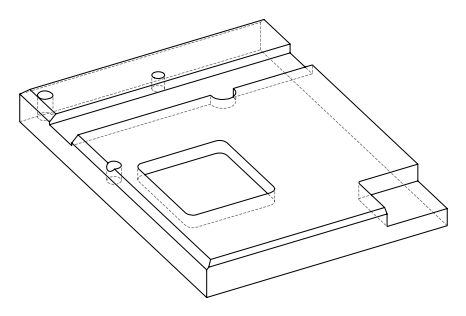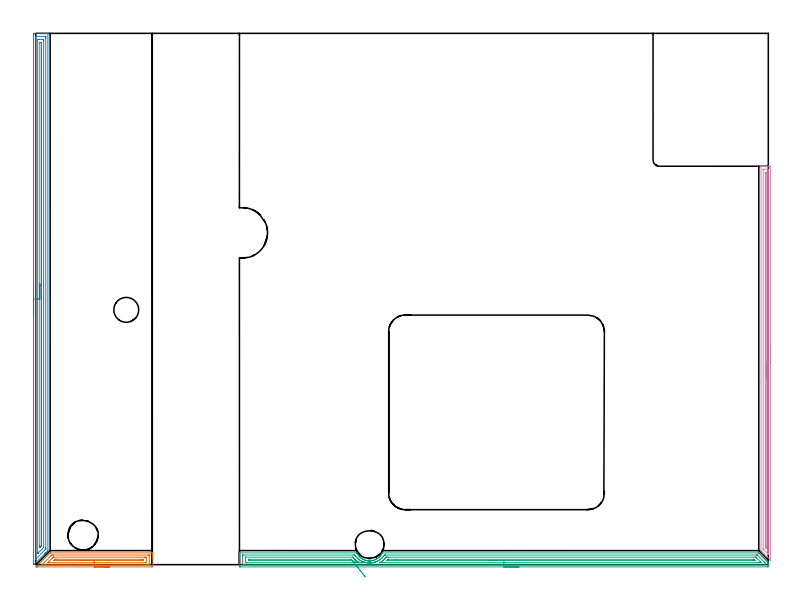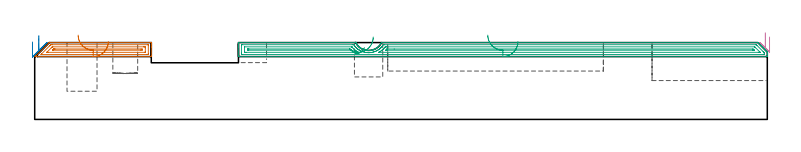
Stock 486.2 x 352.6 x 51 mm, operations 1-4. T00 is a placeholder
(PLAN: 14 operations, 10 tool changes, 117.9 min)
(1 AREA_MILL | FG_CHAMFER_SURFACE | UGT0205_001 | 2.51 min | 3590 mm3)
(2 AREA_MILL_1 | FG_CHAMFER_SURFACE_1 | UGT0205_001 | 11.34 min | 15966 mm3)
(3 AREA_MILL_2 | FG_CHAMFER_SURFACE_2 | UGT0205_001 | 11.29 min | 15425 mm3)
(4 AREA_MILL_3 | FG_CHAMFER_SURFACE_3 | UGT0205_001 | 6.36 min | 5187 mm3)
(5 MILL_CORNER_NOTCH_RECTANGULAR | CORNER_NOTCH_RECTANGULAR | NXT0201_008 | Follow Part, ap 1.5, ae 75% | 64.63 min | 170033 mm3)
(6 MILL_RECTANGULAR_POCKET | POCKET_RECTANGULAR_STRAIGHT | UGT0201_008 | Follow Part, ap 4, ae 75% | 15.81 min | 347135 mm3)
(7 MILL_RECTANGULAR_SLOT | SLOT_RECTANGULAR | UGT0201_020 | Follow Part, ap 12.5, ae 75% | 3.71 min | 272643 mm3)
(8 MILL_BLIND_HOLE_FROM_SOLID_MATERIAL | STEP1POCKET | UGT0201_008 | Spiral | 0.52 min | 10105 mm3)
(9 MILL_BLIND_HOLE_FROM_SOLID_MATERIAL_1 | STEP1POCKET_1 | UGT0201_018 | Spiral | 0.14 min | 6674 mm3)
(10 BORE_BLIND_HOLE | STEP1POCKET | UGT0332_076 | 0.14 min | 0 mm3)
(11 SPOT_DRILL | STEP1POCKET_2 | NXT0321_9005460120000 | 0.05 min | 205 mm3)
(12 DRILL_BLIND_HOLE_INTO_CENTER | STEP1POCKET_2 | NXT0301_128 | 0.1 min | 2279 mm3)
(13 INDEXABLE_INSERT_DRILL_BLIND_HOLE_FROM_SOLID | STEP1POCKET_3 | NXT0302_004 | 0.09 min | 4305 mm3)
(14 MILL_ROUGH_BLIND_HOLE_CONTOUR | STEP1POCKET_2 | NXT0201_013 | Spiral | 1.19 min | 3737 mm3)
(TOOL UGT0205_001 | Chamfer Mill 20 x 3 x 45 deg. | D20 FL50 Z2)
(TOOL NXT0201_008 | ENDMILL 6mm [2P460-0600-NA 1630] | D6 FL26 Z6)
(TOOL UGT0201_008 | End Mill 16 mm | D16 FL32 Z4)
(TOOL UGT0201_020 | End mill 50 mm | D50 FL50 Z4)
(TOOL UGT0201_018 | End mill 30 mm | D30 FL50 Z4)
(TOOL UGT0332_076 | 19.75 mm Rough Boring Bar | D19.75)
(TOOL NXT0321_9005460120000 | NC Spot Drill, 142deg, 12mm, Carbide, Uncoated | D12 PA142 FL30 Z2)
(TOOL NXT0301_128 | Carbide Drill 12mm [861.1-1200-036A1-GP GC34] | D12 PA150 FL37.4 Z2)
(TOOL NXT0302_004 | Index. Insert Drill 16.5mm [880-D1650L20-05] | D16.5 PA176 FL83 Z2)
(TOOL NXT0201_013 | ENDMILL 10mm | D10 FL30 Z4)
(OP 1 AREA_MILL)
G17 G21 G94 G90
T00 M6
G54
G17 G0 G90 X48.85 Y-1.5 S1061 M3
G43 Z61. H0
Z51.7
G94 G1 X48.812 Z50.828 F250.
X48.698 Z49.964
X48.509 Z49.112
X48.247 Z48.28
X47.913 Z47.474
X47.51 Z46.7
X47.042 Z45.964
X46.51 Z45.272
X45.921 Z44.629
X45.278 Z44.04
X44.586 Z43.508
X43.85 Z43.04
X43.076 Z42.637
X42.27 Z42.303
X41.438 Z42.041
X40.586 Z41.852
X39.722 Z41.738
X38.85 Z41.7
X0.372
X0.314 Y-1.496 Z41.702
X0.313 Y-1.495 Z41.703
X0.314 Y-1.485 Z41.713
X0.354 Y-1.445 Z41.753
X0.478 Y-1.32 Z41.876
X0.612 Y-1.188 Z42.011
X0.874 Y-0.926 Z42.274
X9.44 Y7.64 Z50.84
X9.613 Y7.805 Z50.994
X9.832 Y7.8 Z51.
X77.241
X77.39 Y7.805 Z50.995
X77.393 Y7.737 Z50.929
X77.4 Y7.342 Z50.542
Y6.932 Z50.131
Y6.279 Z49.474
Y5.059 Z48.256
Y4.491 Z47.685
Y-0.873 Z42.324
X77.398 Y-1.159 Z42.038
X77.39 Y-1.492 Z41.706
X77.058 Y-1.499 Z41.699
X38.85 Y-1.5 Z41.7
Y-0.086 Z43.114
X4.48 Y-0.085 Z43.115
X4.374 Y-0.083 Z43.117
X4.184 Y-0.077 Z43.123
X4.275 Y0.021 Z43.221
X4.376 Y0.125 Z43.325
X4.48 Y0.231 Z43.431
X9.836 Y5.587 Z48.787
X10.183 Y5.932 Z49.132
X10.535 Y6.279 Z49.479
X10.635 Y6.373 Z49.573
X10.729 Y6.379 Z49.579
X11.516 Y6.385 Z49.585
X11.622 Y6.386 Z49.586
X75.112 Y6.385 Z49.585
X75.325 Y6.381 Z49.581
X75.38 Y6.379 Z49.579
X75.39 Y6.368 Z49.568
X75.395 Y6.335 Z49.535
X75.398 Y6.279 Z49.479
X75.4 Y5.884 Z49.084
X75.399 Y0.521 Z43.721
X75.393 Y0.021 Z43.221
X75.39 Y-0.071 Z43.129
X75.218 Y-0.08 Z43.12
X75.111 Y-0.084 Z43.116
X75.005 Y-0.085 Z43.115
X74.219 Y-0.086 Z43.114
X38.85
Y1.328 Z44.528
X8.944 Y1.329 Z44.529
X8.53 Y1.33 Z44.53
X8.077 Y1.334 Z44.534
X8.051 Y1.335 Z44.535
Y1.344 Z44.544
Y1.35 Z44.55
X8.28 Y1.58 Z44.78
X8.508 Y1.809 Z45.009
X10.959 Y4.26 Z47.46
X11.19 Y4.491 Z47.691
X11.407 Y4.706 Z47.906
X11.622 Y4.916 Z48.116
X11.679 Y4.965 Z48.165
X11.726 Y4.967 Z48.167
X11.828 Y4.969 Z48.169
X12.035 Y4.971 Z48.171
X72.327
X72.741 Y4.97 Z48.17
X73.22 Y4.967 Z48.167
X73.37 Y4.965 Z48.165
X73.39 Y4.671 Z47.871
X73.396 Y4.491 Z47.691
X73.399 Y4.311 Z47.511
Y1.63 Z44.83
X73.394 Y1.448 Z44.648
X73.39 Y1.335 Z44.535
X73.339 Y1.333 Z44.533
X73.22 Y1.331 Z44.531
X72.807 Y1.329 Z44.529
X38.85 Y1.328 Z44.528
Y2.743 Z45.943
X12.475
X12.124 Y2.745 Z45.945
X11.949 Y2.748 Z45.948
X11.915 Y2.75 Z45.95
Y2.755 Z45.955
X11.939 Y2.782 Z45.982
X12.184 Y3.034 Z46.234
X12.433 Y3.284 Z46.484
X12.515 Y3.366 Z46.566
X12.632 Y3.479 Z46.679
X12.684 Y3.526 Z46.726
X12.713 Y3.55 Z46.75
X12.76 Y3.552 Z46.752
X12.964 Y3.555 Z46.755
X13.374 Y3.557 Z46.757
X13.407
X70.582
X71.385 Y3.55 Z46.75
X71.388 Y2.75 Z45.95
X70.502 Y2.743 Z45.943
X38.85
X37.978 Z45.981
X37.114 Z46.095
X36.262 Z46.283
X35.43 Z46.546
X34.624 Z46.88
X33.85 Z47.282
X33.114 Z47.751
X32.422 Z48.282
X31.779 Z48.872
X31.19 Z49.515
X30.658 Z50.207
X30.19 Z50.943
X29.787 Z51.716
X29.453 Z52.522
X29.191 Z53.354
X29.002 Z54.206
X28.888 Z55.071
X28.85 Z55.943
G0 Z61.
M5
M2
(OP 2 AREA_MILL_1)
G17 G21 G94 G90
T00 M6
G54
G17 G0 G90 X-1.5 Y166.3 S1061 M3
G43 Z61. H0
Z51.4
G94 G1 Y166.338 Z50.528 F250.
Y166.452 Z49.664
Y166.641 Z48.812
Y166.903 Z47.98
Y167.237 Z47.174
Y167.64 Z46.4
Y168.108 Z45.664
Y168.64 Z44.972
Y169.229 Z44.329
Y169.872 Z43.74
Y170.564 Z43.208
Y171.3 Z42.74
Y172.074 Z42.337
Y172.88 Z42.003
Y173.712 Z41.741
Y174.564 Z41.552
Y175.428 Z41.438
Y176.3 Z41.4
X-1.499 Y351.973 Z41.401
X-1.496 Y352.385 Z41.402
X-1.492 Y352.59 Z41.405
X-1.092 Y352.6 Z41.806
X5.057 Z47.951
X6.459 Z49.355
X6.813 Z49.708
X7.522 Z50.421
X7.771 Z50.67
X7.937 Y352.598 Z50.83
X8.097 Y352.59 Z50.989
X8.1 Y352.42 Z51.
Y9.567
X8.099 Y9.293 Z50.986
X7.692 Y8.892 Z50.591
X6.878 Y8.077 Z49.776
X6.813 Y8.012 Z49.71
X6.634 Y7.834 Z49.534
X6.579 Y7.779 Z49.479
X5.935 Y7.134 Z48.832
X5.8 Y7. Z48.7
X-1.092 Y0.108 Z41.806
X-1.192 Y0.01 Z41.704
X-1.309 Y0.001 Z41.589
X-1.445 Y0. Z41.454
X-1.493 Y0.003 Z41.407
X-1.496 Y0.18 Z41.404
X-1.5 Y0.596 Z41.4
Y0.627
Y176.3
X-0.086 Z42.814
X-0.085 Y350.185 Z42.815
X-0.081 Y350.566 Z42.819
X-0.079 Y350.583 Z42.821
X-0.059 Y350.59 Z42.841
X0.012 Y350.596 Z42.912
X0.121 Y350.599 Z43.021
X6.406 Y350.6 Z49.306
X6.607 Y350.598 Z49.507
X6.641 Y350.595 Z49.541
X6.673 Y350.591 Z49.573
X6.679 Y350.547 Z49.579
X6.684 Y350.316 Z49.584
X6.685 Y350.185 Z49.585
X6.686 Y349.421 Z49.586
Y11.355
X6.685 Y10.593 Z49.585
X6.682 Y10.461 Z49.582
X6.679 Y10.368 Z49.579
X6.666 Y10.327 Z49.566
X6.631 Y10.289 Z49.531
X6.515 Y10.167 Z49.415
X6.369 Y10.019 Z49.269
X5.935 Y9.585 Z48.835
X0.098 Y3.748 Z42.998
X0.025 Y3.677 Z42.925
X-0.036 Y3.62 Z42.864
X-0.071 Y3.589 Z42.829
X-0.079 Y3.63 Z42.821
X-0.085 Y4.072 Z42.815
Y4.203
X-0.086 Y176.3 Z42.814
X1.328 Z44.228
X1.329 Y348.397 Z44.229
X1.33 Y348.506 Z44.23
X1.332 Y348.56 Z44.232
X1.335 Y348.582 Z44.235
X1.35 Y348.594 Z44.25
X1.543 Y348.596 Z44.443
X2.222 Y348.6 Z45.122
X4.858 Y348.599 Z47.758
X5.057 Y348.595 Z47.957
X5.25 Y348.59 Z48.15
X5.264 Y348.397 Z48.164
X5.268 Y348.182 Z48.168
X5.271 Y347.503 Z48.171
Y347.284
Y11.693
X5.27 Y11.524 Z48.17
X5.268 Y11.44 Z48.168
X5.265 Y11.401 Z48.165
X5.248 Y11.355 Z48.148
X5.154 Y11.256 Z48.054
X5.057 Y11.157 Z47.957
X1.543 Y7.643 Z44.443
X1.476 Y7.578 Z44.376
X1.344 Y7.455 Z44.244
X1.334 Y7.451 Z44.234
X1.332 Y7.461 Z44.232
X1.33 Y7.498 Z44.23
X1.328 Y7.998 Z44.228
Y176.3
X2.743 Z45.643
Y346.471
X2.744 Y346.54 Z45.644
X2.747 Y346.578 Z45.647
X2.75 Y346.59 Z45.65
X2.757 Y346.592 Z45.657
X2.865 Y346.596 Z45.765
X3.309 Y346.6 Z46.209
X3.734 Y346.593 Z46.634
X3.839 Y346.59 Z46.739
X3.851 Y346.583 Z46.751
X3.853 Y346.566 Z46.753
X3.856 Y346.531 Z46.756
X3.857 Y346.453 Z46.757
Y13.47
X3.856 Y13.143 Z46.756
X3.853 Y12.581 Z46.753
X3.85 Y12.418 Z46.75
X3.695 Y12.249 Z46.595
X3.498 Y12.048 Z46.398
X3.3 Y11.849 Z46.2
X3.055 Y11.605 Z45.955
X2.802 Y11.355 Z45.702
X2.786 Y11.346 Z45.686
X2.75 Y11.355 Z45.65
X2.748 Y11.437 Z45.648
X2.744 Y11.921 Z45.644
X2.743 Y12.249 Z45.643
Y12.817
Y176.3
Y177.172 Z45.681
Y178.036 Z45.795
Y178.888 Z45.983
Y179.72 Z46.246
Y180.526 Z46.58
Y181.3 Z46.982
Y182.036 Z47.451
Y182.728 Z47.982
Y183.371 Z48.572
Y183.96 Z49.215
Y184.492 Z49.907
Y184.96 Z50.643
Y185.363 Z51.416
Y185.697 Z52.222
Y185.959 Z53.054
Y186.148 Z53.906
Y186.262 Z54.771
Y186.3 Z55.643
G0 Z61.
M5
M2
(OP 3 AREA_MILL_2)
G17 G21 G94 G90
T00 M6
G54
G17 G0 G90 X320.7 Y-1.5 S1061 M3
G43 Z61. H0
Z51.7
G94 G1 X320.662 Z50.828 F250.
X320.548 Z49.963
X320.359 Z49.112
X320.097 Z48.28
X319.763 Z47.474
X319.36 Z46.7
X318.892 Z45.964
X318.36 Z45.272
X317.771 Z44.629
X317.128 Z44.04
X316.436 Z43.508
X315.7 Z43.04
X314.926 Z42.637
X314.12 Z42.303
X313.288 Z42.041
X312.437 Z41.852
X311.572 Z41.738
X310.7 Z41.7
X135.804
X135.534 Y-1.497 Z41.702
X135.21 Y-1.492 Z41.706
X135.2 Y-1.162 Z42.035
Y4.491 Z47.685
Y5.069 Z48.266
Y5.385 Z48.581
Y5.963 Z49.16
Y6.279 Z49.474
Y6.91 Z50.11
Y7.357 Z50.557
X135.206 Y7.739 Z50.931
X135.21 Y7.805 Z50.995
X135.354 Y7.8 Z51.
X212.551
X213.141 Y7.809 Z50.99
X213.23 Y7.636 Z50.834
X213.239 Y7.62 Z50.819
X213.269 Y7.565 Z50.764
X213.405 Y7.312 Z50.512
X213.436 Y7.259 Z50.458
X213.487 Y7.173 Z50.37
X213.526 Y7.106 Z50.304
X213.662 Y6.872 Z50.071
X213.703 Y6.806 Z50.005
X213.994 Y6.39 Z49.589
X214.031 Y6.342 Z49.54
X214.079 Y6.279 Z49.476
X214.141 Y6.196 Z49.396
X214.303 Y5.983 Z49.182
X214.329 Y5.953 Z49.151
X214.432 Y5.832 Z49.028
X214.597 Y5.634 Z48.834
X215.123 Y5.095 Z48.294
X215.221 Y5.003 Z48.202
X215.304 Y4.925 Z48.124
X215.491 Y4.758 Z47.958
X215.667 Y4.617 Z47.817
X215.843 Y4.477 Z47.675
X215.975 Y4.377 Z47.576
X216.204 Y4.207 Z47.405
X216.385 Y4.085 Z47.283
X216.828 Y3.811 Z47.01
X217.006 Y3.712 Z46.911
X217.279 Y3.56 Z46.757
X217.773 Y3.318 Z46.516
X217.972 Y3.232 Z46.431
X218.036 Y3.207 Z46.405
X218.173 Y3.153 Z46.35
X218.344 Y3.093 Z46.288
X218.531 Y3.025 Z46.224
X218.618 Y2.994 Z46.193
X219.067 Y2.855 Z46.055
X219.236 Y2.813 Z46.012
X219.513 Y2.743 Z45.942
X219.961 Y2.652 Z45.85
X220.407 Y2.585 Z45.781
X220.575 Y2.569 Z45.762
X220.717 Y2.555 Z45.747
X220.855 Y2.54 Z45.734
X220.987 Y2.531 Z45.727
X221.048 Y2.527 Z45.723
X221.187 Y2.519 Z45.713
X221.349 Y2.507 Z45.707
X221.413 Y2.504 Z45.702
X221.749 Y2.505 Z45.701
X221.946 Y2.514 Z45.711
X222.054 Y2.522 Z45.712
X222.196 Y2.527 Z45.722
X222.451 Y2.547 Z45.747
X222.643 Y2.563 Z45.763
X223.091 Y2.624 Z45.824
X223.278 Y2.66 Z45.858
X223.37 Y2.677 Z45.876
X223.537 Y2.708 Z45.907
X223.613 Y2.726 Z45.925
X223.985 Y2.816 Z46.012
X224.144 Y2.863 Z46.057
X224.36 Y2.923 Z46.123
X224.431 Y2.944 Z46.143
X224.59 Y3. Z46.197
X224.88 Y3.1 Z46.299
X225.325 Y3.274 Z46.472
X225.383 Y3.299 Z46.497
X225.427 Y3.318 Z46.516
X225.826 Y3.512 Z46.71
X226.219 Y3.72 Z46.917
X226.375 Y3.815 Z47.01
X226.51 Y3.895 Z47.092
X226.612 Y3.956 Z47.154
X226.997 Y4.206 Z47.405
X227.113 Y4.291 Z47.489
X227.365 Y4.491 Z47.688
X227.565 Y4.649 Z47.847
X228.007 Y5.024 Z48.222
X228.072 Y5.087 Z48.285
X228.081 Y5.095 Z48.293
X228.498 Y5.53 Z48.73
X228.606 Y5.651 Z48.849
X228.766 Y5.832 Z49.026
X228.903 Y5.985 Z49.181
X229.346 Y6.612 Z49.81
X229.425 Y6.726 Z49.922
X229.498 Y6.828 Z50.026
X229.529 Y6.871 Z50.071
X229.795 Y7.301 Z50.501
X229.965 Y7.62 Z50.82
X230.06 Y7.801 Z50.999
X479.799 Y7.8 Z51.
X479.887 Y7.803 Z50.996
X479.973 Y7.729 Z50.925
X480.083 Y7.62 Z50.815
X480.242 Y7.459 Z50.657
X480.367 Y7.334 Z50.532
X480.53 Y7.173 Z50.368
X481.135 Y6.565 Z49.765
X481.423 Y6.279 Z49.474
X481.581 Y6.12 Z49.318
X481.711 Y5.99 Z49.188
X481.87 Y5.832 Z49.027
X482.027 Y5.674 Z48.872
X482.158 Y5.543 Z48.74
X482.317 Y5.385 Z48.58
X482.473 Y5.228 Z48.426
X482.606 Y5.095 Z48.293
X482.764 Y4.938 Z48.133
X482.919 Y4.782 Z47.98
X483.05 Y4.651 Z47.849
X483.211 Y4.491 Z47.686
X483.365 Y4.336 Z47.533
X483.502 Y4.199 Z47.397
X483.658 Y4.044 Z47.239
X483.812 Y3.889 Z47.087
X483.95 Y3.751 Z46.949
X484.105 Y3.597 Z46.792
X484.258 Y3.443 Z46.641
X484.398 Y3.303 Z46.501
X484.552 Y3.15 Z46.345
X484.704 Y2.997 Z46.195
X484.846 Y2.856 Z46.053
X484.999 Y2.703 Z45.898
X485.15 Y2.551 Z45.749
X485.293 Y2.408 Z45.605
X485.446 Y2.256 Z45.451
X485.596 Y2.105 Z45.303
X485.741 Y1.96 Z45.158
X485.893 Y1.809 Z45.004
X486.042 Y1.659 Z44.856
X486.192 Y1.509 Z44.706
X486.197 Y1.501 Z44.698
X486.2 Y1.494 Z44.691
Y1.428 Z44.627
Y0.652 Z43.852
Y0.021 Z43.216
Y-1.188 Z42.009
X486.198 Y-1.491 Z41.705
X485.729 Y-1.5 Z41.7
X310.7
Y-0.086 Z43.114
X137.588
X137.482 Y-0.085 Z43.115
X137.269 Y-0.081 Z43.119
X137.215 Y-0.079 Z43.121
X137.21 Y-0.067 Z43.133
X137.205 Y-0.034 Z43.166
X137.202 Y0.021 Z43.221
X137.2 Y0.41 Z43.61
Y0.915 Z44.115
X137.201 Y5.773 Z48.973
X137.208 Y6.279 Z49.479
X137.21 Y6.37 Z49.57
X137.376 Y6.379 Z49.579
X137.484 Y6.384 Z49.584
X137.588 Y6.385 Z49.585
X210.759 Y6.386 Z49.586
X211.547 Y6.384 Z49.584
X211.652 Y6.382 Z49.582
X211.752 Y6.379 Z49.579
X211.834 Y6.279 Z49.479
X212.306 Y5.623 Z48.823
X212.488 Y5.385 Z48.585
X212.544 Y5.313 Z48.513
X212.926 Y4.87 Z48.07
X213.288 Y4.491 Z47.691
X213.436 Y4.341 Z47.541
X213.823 Y3.981 Z47.181
X214.276 Y3.597 Z46.797
X214.329 Y3.554 Z46.754
X214.512 Y3.413 Z46.613
X215.068 Y3.029 Z46.229
X215.221 Y2.928 Z46.128
X215.307 Y2.875 Z46.075
X215.599 Y2.703 Z45.903
X216.113 Y2.418 Z45.618
X216.674 Y2.141 Z45.341
X217.006 Y2.001 Z45.201
X217.511 Y1.809 Z45.009
X217.898 Y1.679 Z44.879
X218.087 Y1.619 Z44.819
X218.79 Y1.431 Z44.631
X219.271 Y1.327 Z44.527
X219.683 Y1.254 Z44.454
X219.84 Y1.23 Z44.43
X220.455 Y1.154 Z44.354
X220.575 Y1.144 Z44.344
X221.284 Y1.099 Z44.299
X221.467 Y1.096 Z44.296
X221.826 Y1.097 Z44.297
X222.164 Y1.111 Z44.311
X222.359 Y1.122 Z44.322
X222.99 Y1.178 Z44.378
X223.252 Y1.213 Z44.413
X223.765 Y1.295 Z44.495
X224.144 Y1.367 Z44.567
X224.5 Y1.452 Z44.652
X225.036 Y1.598 Z44.798
X225.2 Y1.645 Z44.845
X225.696 Y1.809 Z45.009
X225.893 Y1.881 Z45.081
X225.929 Y1.895 Z45.095
X226.499 Y2.131 Z45.331
X226.821 Y2.287 Z45.487
X227.097 Y2.426 Z45.626
X227.612 Y2.703 Z45.903
X227.691 Y2.748 Z45.948
X227.713 Y2.762 Z45.962
X228.22 Y3.089 Z46.289
X228.606 Y3.358 Z46.558
X228.742 Y3.461 Z46.661
X228.914 Y3.597 Z46.797
X229.233 Y3.862 Z47.062
X229.498 Y4.089 Z47.289
X229.706 Y4.283 Z47.483
X229.911 Y4.491 Z47.691
X230.145 Y4.737 Z47.937
X230.39 Y5.004 Z48.204
X230.566 Y5.209 Z48.409
X230.705 Y5.385 Z48.585
X230.948 Y5.72 Z48.92
X231.412 Y6.368 Z49.568
X231.749 Y6.379 Z49.579
X231.962 Y6.384 Z49.584
X232.069 Y6.385 Z49.585
X478.458
X478.564 Y6.383 Z49.583
X478.776 Y6.379 Z49.579
X478.87 Y6.369 Z49.569
X478.902 Y6.34 Z49.54
X478.968 Y6.279 Z49.479
X479.35 Y5.9 Z49.1
X483.441 Y1.809 Z45.009
X483.812 Y1.436 Z44.636
X484.065 Y1.173 Z44.373
X484.19 Y1.042 Z44.242
X484.193 Y0.915 Z44.115
X484.198 Y0.528 Z43.728
X484.192 Y0.021 Z43.221
X484.19 Y-0.07 Z43.13
X484.024 Y-0.079 Z43.121
X483.916 Y-0.084 Z43.116
X483.812 Y-0.085 Z43.115
X310.7 Y-0.086 Z43.114
Y1.328 Z44.528
X228.55 Y1.329 Z44.529
X228.456 Y1.331 Z44.531
X228.406 Y1.334 Z44.534
X228.403 Y1.335 Z44.535
X228.419 Y1.346 Z44.546
X228.476 Y1.382 Z44.582
X228.828 Y1.586 Z44.786
X229.203 Y1.809 Z45.009
X229.385 Y1.923 Z45.123
X229.498 Y1.996 Z45.196
X229.915 Y2.285 Z45.485
X230.39 Y2.64 Z45.84
X230.426 Y2.668 Z45.868
X230.468 Y2.703 Z45.903
X230.908 Y3.078 Z46.278
X231.283 Y3.407 Z46.607
X231.379 Y3.5 Z46.7
X231.474 Y3.597 Z46.797
X231.813 Y3.96 Z47.16
X232.175 Y4.351 Z47.551
X232.24 Y4.426 Z47.626
X232.293 Y4.491 Z47.691
X232.634 Y4.925 Z48.125
X232.661 Y4.958 Z48.158
X232.709 Y4.964 Z48.164
X232.828 Y4.967 Z48.167
X233.067 Y4.97 Z48.17
X233.48 Y4.971 Z48.171
X233.96
X477.565
X477.725 Y4.97 Z48.17
X477.783 Y4.967 Z48.167
X477.813 Y4.965 Z48.165
X477.837 Y4.952 Z48.152
X477.932 Y4.861 Z48.061
X478.309 Y4.491 Z47.691
X478.458 Y4.343 Z47.543
X480.992 Y1.809 Z45.009
X481.135 Y1.666 Z44.866
X481.374 Y1.422 Z44.622
X481.432 Y1.36 Z44.56
X481.453 Y1.336 Z44.536
X481.447 Y1.334 Z44.534
X481.393 Y1.332 Z44.532
X481.135 Y1.33 Z44.53
X480.722 Y1.329 Z44.529
X480.242 Y1.328 Z44.528
X310.7
Y2.743 Z45.943
X233.92
X233.166 Y2.748 Z45.948
X233.103 Y2.749 Z45.949
X233.095 Y2.752 Z45.952
X233.106 Y2.767 Z45.967
X233.167 Y2.836 Z46.036
X233.487 Y3.177 Z46.377
X233.786 Y3.502 Z46.702
X233.82 Y3.534 Z46.734
X233.838 Y3.55 Z46.75
X233.859 Y3.552 Z46.752
X233.96 Y3.556 Z46.756
X238.577 Y3.557 Z46.757
X476.713
X476.714 Y3.556 Z46.756
X477.565 Y2.78 Z45.98
X477.576 Y2.763 Z45.963
X477.565 Y2.75 Z45.95
X477.521 Y2.748 Z45.948
X476.713 Y2.743 Z45.943
X476.673
X310.7
X309.828 Z45.981
X308.964 Z46.095
X308.112 Z46.283
X307.28 Z46.546
X306.474 Z46.88
X305.7 Z47.282
X304.964 Z47.751
X304.272 Z48.282
X303.629 Z48.872
X303.04 Z49.515
X302.509 Z50.207
X302.04 Z50.943
X301.637 Z51.716
X301.303 Z52.522
X301.041 Z53.354
X300.852 Z54.206
X300.738 Z55.071
X300.7 Z55.943
G0 Z61.
X224.651 Y1.482
Z54.683
G1 X224.626 Y1.481 Z53.811
X224.525 Y1.48 Z52.944
X224.348 Y1.477 Z52.09
X224.098 Y1.473 Z51.254
X223.777 Y1.469 Z50.443
X223.385 Y1.463 Z49.663
X222.928 Y1.456 Z48.921
X222.407 Y1.448 Z48.221
X221.827 Y1.44 Z47.569
X221.193 Y1.43 Z46.97
X220.509 Y1.42 Z46.429
X219.78 Y1.409 Z45.949
X219.013 Y1.398 Z45.535
X218.212 Y1.386 Z45.189
X217.384 Y1.374 Z44.915
X216.535 Y1.361 Z44.713
X215.672 Y1.348 Z44.586
X214.801 Y1.335 Z44.535
X214.551 Y1.332 Z44.532
X214.329 Y1.33 Z44.53
X213.916 Y1.329 Z44.529
X213.436 Y1.328 Z44.528
X140.265 Y1.329 Z44.529
X139.851 Y1.33 Z44.53
X139.373 Y1.333 Z44.533
X139.223 Y1.335 Z44.535
X139.209 Y1.636 Z44.836
X139.203 Y1.809 Z45.009
X139.201 Y1.982 Z45.182
Y4.664 Z47.864
X139.205 Y4.838 Z48.038
X139.21 Y4.952 Z48.152
X139.216 Y4.966 Z48.166
X139.225 Y4.968 Z48.168
X139.253 Y4.97 Z48.17
X139.373 Y4.971 Z48.171
X210.346
X210.45 Y4.97 Z48.17
X210.5 Y4.967 Z48.167
X210.521 Y4.965 Z48.165
X210.536 Y4.95 Z48.15
X210.759 Y4.674 Z47.874
X210.913 Y4.491 Z47.691
X211.257 Y4.091 Z47.291
X211.652 Y3.674 Z46.874
X211.73 Y3.597 Z46.797
X212.151 Y3.2 Z46.4
X212.544 Y2.858 Z46.058
X212.734 Y2.703 Z45.903
X213.133 Y2.397 Z45.597
X213.436 Y2.179 Z45.379
X213.656 Y2.027 Z45.227
X213.999 Y1.809 Z45.009
X214.329 Y1.612 Z44.812
X214.792 Y1.344 Z44.544
X214.801 Y1.335 Z44.535
X210.107 Y2.75 Z45.95
X210.039 Y2.747 Z45.947
X209.867 Y2.743 Z45.943
X209.827
X142.01
X141.21 Y2.752 Z45.952
X141.207 Y3.548 Z46.748
X141.238 Y3.55 Z46.75
X142.05 Y3.557 Z46.757
X142.09
X209.024
X209.234 Y3.554 Z46.754
X209.335 Y3.55 Z46.75
X209.634 Y3.248 Z46.448
X209.867 Y3.011 Z46.211
X210.026 Y2.845 Z46.045
X210.072 Y2.793 Z45.993
X210.107 Y2.75 Z45.95
X210.548 Y2.194 Z45.442
X211.015 Y1.606 Z44.999
X211.504 Y0.989 Z44.622
X212.012 Y0.349 Z44.315
X212.534 Y-0.309 Z44.081
X213.068 Y-0.981 Z43.921
X213.607 Y-1.661 Z43.837
X214.15 Y-2.344 Z43.828
X214.69 Y-3.025 Z43.895
X215.226 Y-3.699 Z44.038
X215.751 Y-4.361 Z44.256
X216.262 Y-5.005 Z44.546
X216.756 Y-5.627 Z44.907
X217.228 Y-6.223 Z45.335
X217.676 Y-6.786 Z45.829
X218.095 Y-7.314 Z46.383
X218.482 Y-7.802 Z46.993
X218.835 Y-8.246 Z47.656
G0 Z61.
M5
M2
(OP 4 AREA_MILL_3)
G17 G21 G94 G90
T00 M6
G54
G17 G0 G90 X487.7 Y143.7 S1061 M3
G43 Z61. H0
Z54.7
G94 G1 Y143.662 Z53.828 F250.
Y143.548 Z52.963
Y143.359 Z52.112
Y143.097 Z51.28
Y142.763 Z50.474
Y142.36 Z49.7
Y141.892 Z48.964
Y141.36 Z48.272
Y140.771 Z47.629
Y140.128 Z47.04
Y139.436 Z46.508
Y138.7 Z46.04
Y137.926 Z45.637
Y137.12 Z45.303
Y136.288 Z45.041
Y135.436 Z44.852
Y134.572 Z44.738
Y133.7 Z44.7
X487.699 Y3.18 Z44.701
Y3.153
X487.694 Y3.017 Z44.704
X487.646 Y3.06 Z44.752
X487.52 Y3.18 Z44.878
X481.62 Y9.08 Z50.78
X481.418 Y9.285 Z50.975
X481.404 Y9.305 Z50.989
X481.4 Y9.438 Z51.
Y264.22
X481.403 Y264.39 Z50.988
X481.421 Y264.392 Z50.971
X481.799 Y264.4 Z50.601
X482.069 Z50.33
X482.781 Z49.614
X484.021 Z48.376
X485.435 Z46.961
X486.055 Z46.341
X486.94 Z45.457
X487.204 Y264.397 Z45.193
X487.691 Y264.391 Z44.706
X487.694 Y264.269 Z44.703
X487.699 Y263.773 Z44.701
X487.7 Y263.272 Z44.7
Y133.7
X486.286 Z46.114
Y7.203
X486.284 Y7.016 Z46.116
X486.282 Y6.923 Z46.118
X486.28 Y6.89 Z46.12
X486.26 Y6.901 Z46.14
X486.168 Y6.988 Z46.232
X485.948 Y7.203 Z46.452
X483.267 Y9.885 Z49.133
X482.861 Y10.301 Z49.539
X482.821 Y10.347 Z49.579
X482.818 Y10.369 Z49.582
X482.816 Y10.422 Z49.584
X482.815 Y10.53 Z49.585
X482.814 Y10.745 Z49.586
X482.815 Y262.2 Z49.585
X482.816 Y262.308 Z49.584
X482.818 Y262.361 Z49.582
X482.82 Y262.38 Z49.58
X482.846 Y262.39 Z49.554
X483.257 Y262.398 Z49.143
X485.435 Y262.4 Z46.965
X485.91 Y262.399 Z46.49
X486.16 Y262.393 Z46.24
X486.279 Y262.389 Z46.121
X486.285 Y262.02 Z46.115
X486.286 Y261.985 Z46.114
Y133.7
X484.872 Z47.528
X484.871 Y11.672 Z47.529
X484.87 Y11.349 Z47.53
X484.866 Y10.778 Z47.534
X484.865 Y10.756 Z47.535
X484.83 Y10.778 Z47.57
X484.55 Y11.056 Z47.85
X484.247 Y11.364 Z48.153
X484.236 Y11.672 Z48.164
X484.232 Y11.994 Z48.168
X484.229 Y12.566 Z48.171
Y12.891
Y259.628
X484.232 Y260.197 Z48.168
X484.234 Y260.359 Z48.166
X484.236 Y260.39 Z48.164
X484.283 Y260.394 Z48.117
X484.351 Y260.398 Z48.049
X484.55 Y260.396 Z47.85
X484.75 Y260.39 Z47.65
X484.865 Y260.383 Z47.535
X484.868 Y260.305 Z47.532
X484.87 Y260.197 Z47.53
X484.871 Y259.873 Z47.529
X484.872 Y133.7 Z47.528
Y132.828 Z47.566
Y131.963 Z47.68
Y131.112 Z47.869
Y130.28 Z48.132
Y129.474 Z48.465
Y128.7 Z48.868
Y127.964 Z49.337
Y127.272 Z49.868
Y126.629 Z50.457
Y126.04 Z51.101
Y125.508 Z51.793
Y125.04 Z52.528
Y124.637 Z53.302
Y124.303 Z54.108
Y124.041 Z54.94
Y123.852 Z55.792
Y123.738 Z56.657
Y123.7 Z57.528
G0 Z61.
M5
M2
